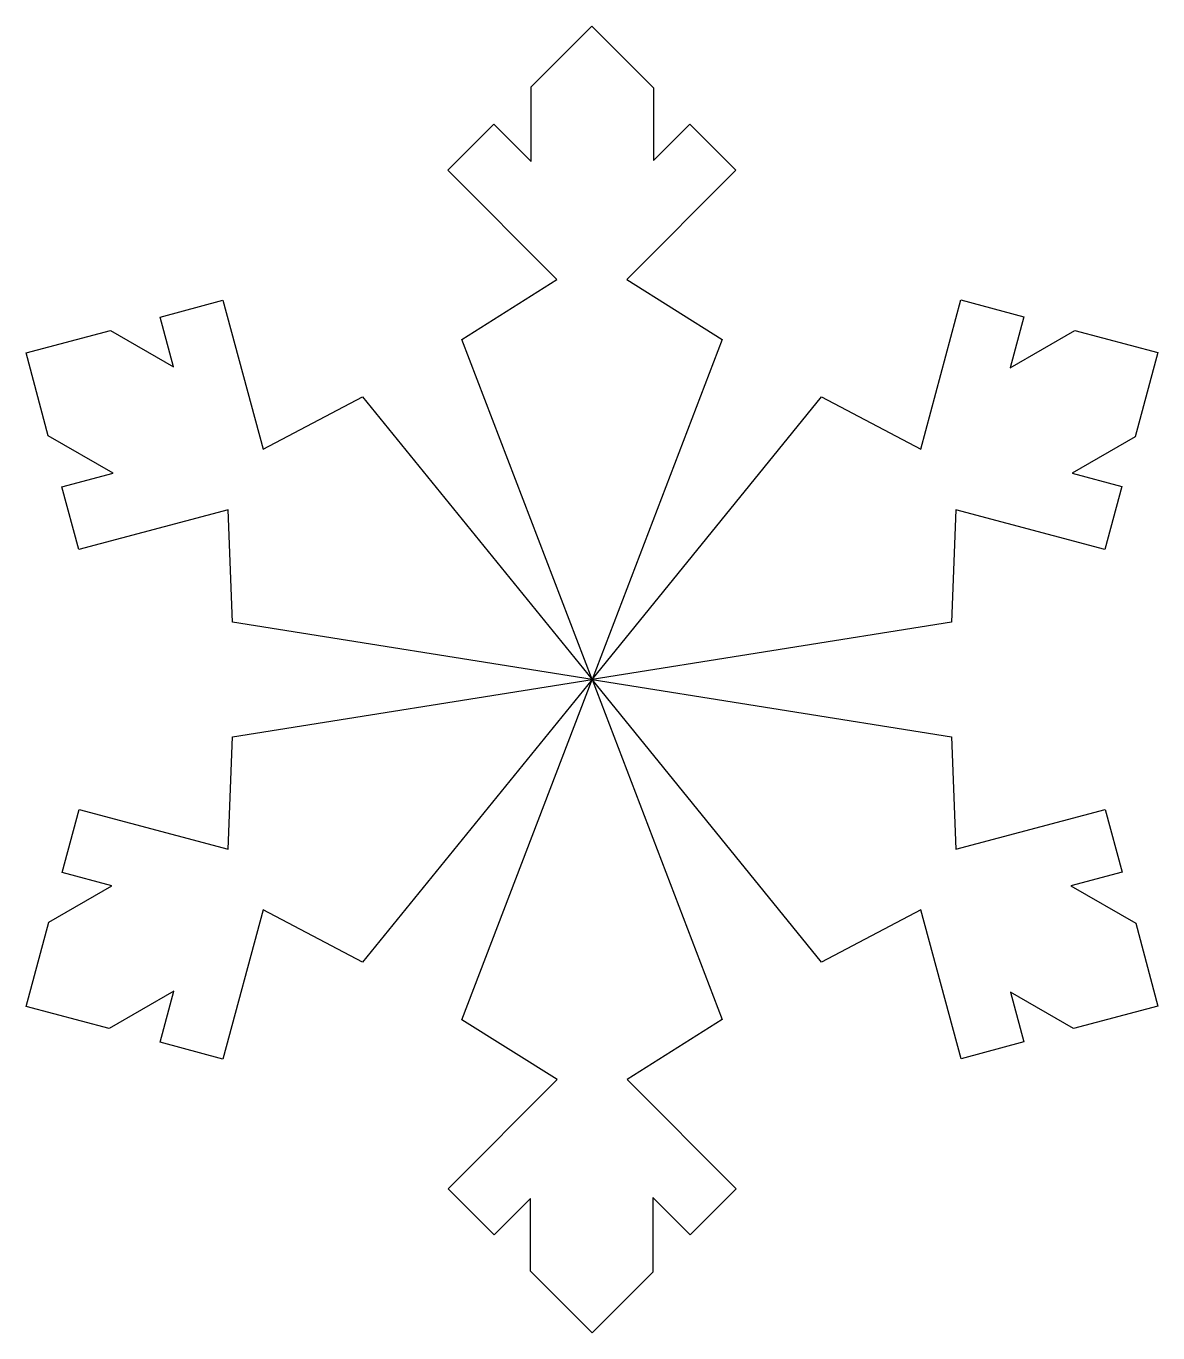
# Model space of a CAD drawing. Header units: centimetres. Extents: x -6.7 to 6.7, y -7.8 to 7.8.
import ezdxf

# ---------------------------------------------------------------- set-up
doc = ezdxf.new("R2010")
doc.units = ezdxf.units.CM
doc.header["$MEASUREMENT"] = 0
doc.layers.add('Camada 1', color=7, linetype='Continuous')

msp = doc.modelspace()

# ---------------------------------------------------------------- linework, layer by layer
at = {"layer": 'Camada 1'}
for points in [[(1.71521, 6.07223), (1.71521, 6.07223), (1.16668, 6.62103), (1.16668, 6.62103), (1.16668, 6.62103), (1.16668, 6.62103), (0.73313, 6.1878), (0.73313, 6.1878), (0.73313, 6.1878), (0.73313, 6.1878), (0.73313, 7.05428), (0.73313, 7.05428), (0.73313, 7.05428), (0.73313, 7.05428), (-0.00222, 7.78993), (-0.00222, 7.78993), (-0.00222, 7.78993), (-0.00222, 7.78993), (-0.72435, 7.06777), (-0.72435, 7.06777), (-0.72435, 7.06777), (-0.72435, 7.06777), (-0.72435, 6.17605), (-0.72435, 6.17605), (-0.72435, 6.17605), (-0.72435, 6.17605), (-1.17052, 6.6219), (-1.17052, 6.6219), (-1.17052, 6.6219), (-1.17052, 6.6219), (-1.71844, 6.0731), (-1.71844, 6.0731), (-1.71844, 6.0731), (-1.71844, 6.0731), (-0.41873, 4.7678), (-0.41873, 4.7678), (-0.41873, 4.7678), (-0.41873, 4.7678), (-1.55213, 4.05563), (-1.55213, 4.05563), (-1.55213, 4.05563), (-1.55213, 4.05563), (0.00013, -0.00015), (0.00013, -0.00015), (0.00013, -0.00015), (0.00013, -0.00015), (1.55152, 4.05563), (1.55152, 4.05563), (1.55152, 4.05563), (1.55152, 4.05563), (0.41608, 4.76958), (0.41608, 4.76958), (0.41608, 4.76958), (0.41608, 4.76958), (1.71521, 6.07223), (1.71521, 6.07223)], [(-4.40116, 4.52172), (-4.40116, 4.52172), (-5.15059, 4.32079), (-5.15059, 4.32079), (-5.15059, 4.32079), (-5.15059, 4.32079), (-4.99163, 3.72916), (-4.99163, 3.72916), (-4.99163, 3.72916), (-4.99163, 3.72916), (-5.74254, 4.16238), (-5.74254, 4.16238), (-5.74254, 4.16238), (-5.74254, 4.16238), (-6.74746, 3.89341), (-6.74746, 3.89341), (-6.74746, 3.89341), (-6.74746, 3.89341), (-6.48316, 2.90699), (-6.48316, 2.90699), (-6.48316, 2.90699), (-6.48316, 2.90699), (-5.71056, 2.46082), (-5.71056, 2.46082), (-5.71056, 2.46082), (-5.71056, 2.46082), (-6.31978, 2.29744), (-6.31978, 2.29744), (-6.31978, 2.29744), (-6.31978, 2.29744), (-6.11886, 1.54801), (-6.11886, 1.54801), (-6.11886, 1.54801), (-6.11886, 1.54801), (-4.33869, 2.02172), (-4.33869, 2.02172), (-4.33869, 2.02172), (-4.33869, 2.02172), (-4.28823, 0.6842), (-4.28823, 0.6842), (-4.28823, 0.6842), (-4.28823, 0.6842), (0.00013, -0.00015), (0.00013, -0.00015), (0.00013, -0.00015), (0.00013, -0.00015), (-2.73685, 3.37189), (-2.73685, 3.37189), (-2.73685, 3.37189), (-2.73685, 3.37189), (-3.92218, 2.74506), (-3.92218, 2.74506), (-3.92218, 2.74506), (-3.92218, 2.74506), (-4.40116, 4.52172), (-4.40116, 4.52172)], [(6.11651, 1.55037), (6.11651, 1.55037), (6.31743, 2.2998), (6.31743, 2.2998), (6.31743, 2.2998), (6.31743, 2.2998), (5.72521, 2.45849), (5.72521, 2.45849), (5.72521, 2.45849), (5.72521, 2.45849), (6.47584, 2.89172), (6.47584, 2.89172), (6.47584, 2.89172), (6.47584, 2.89172), (6.74539, 3.89693), (6.74539, 3.89693), (6.74539, 3.89693), (6.74539, 3.89693), (5.75897, 4.16122), (5.75897, 4.16122), (5.75897, 4.16122), (5.75897, 4.16122), (4.98663, 3.71479), (4.98663, 3.71479), (4.98663, 3.71479), (4.98663, 3.71479), (5.14943, 4.32431), (5.14943, 4.32431), (5.14943, 4.32431), (5.14943, 4.32431), (4.39997, 4.52553), (4.39997, 4.52553), (4.39997, 4.52553), (4.39997, 4.52553), (3.91983, 2.74652), (3.91983, 2.74652), (3.91983, 2.74652), (3.91983, 2.74652), (2.73656, 3.37189), (2.73656, 3.37189), (2.73656, 3.37189), (2.73656, 3.37189), (0.00013, -0.00015), (0.00013, -0.00015), (0.00013, -0.00015), (0.00013, -0.00015), (4.28823, 0.6842), (4.28823, 0.6842), (4.28823, 0.6842), (4.28823, 0.6842), (4.33837, 2.02408), (4.33837, 2.02408), (4.33837, 2.02408), (4.33837, 2.02408), (6.11651, 1.55037), (6.11651, 1.55037)], [(-6.11653, -1.55037), (-6.11653, -1.55037), (-6.31746, -2.2998), (-6.31746, -2.2998), (-6.31746, -2.2998), (-6.31746, -2.2998), (-5.7255, -2.4585), (-5.7255, -2.4585), (-5.7255, -2.4585), (-5.7255, -2.4585), (-6.47613, -2.89204), (-6.47613, -2.89204), (-6.47613, -2.89204), (-6.47613, -2.89204), (-6.74539, -3.89693), (-6.74539, -3.89693), (-6.74539, -3.89693), (-6.74539, -3.89693), (-5.75897, -4.16096), (-5.75897, -4.16096), (-5.75897, -4.16096), (-5.75897, -4.16096), (-4.98663, -3.71537), (-4.98663, -3.71537), (-4.98663, -3.71537), (-4.98663, -3.71537), (-5.15004, -4.32431), (-5.15004, -4.32431), (-5.15004, -4.32431), (-5.15004, -4.32431), (-4.40029, -4.52553), (-4.40029, -4.52553), (-4.40029, -4.52553), (-4.40029, -4.52553), (-3.92012, -2.74655), (-3.92012, -2.74655), (-3.92012, -2.74655), (-3.92012, -2.74655), (-2.73685, -3.37189), (-2.73685, -3.37189), (-2.73685, -3.37189), (-2.73685, -3.37189), (0.00013, -0.00015), (0.00013, -0.00015), (0.00013, -0.00015), (0.00013, -0.00015), (-4.28823, -0.68388), (-4.28823, -0.68388), (-4.28823, -0.68388), (-4.28823, -0.68388), (-4.33869, -2.02408), (-4.33869, -2.02408), (-4.33869, -2.02408), (-4.33869, -2.02408), (-6.11653, -1.55037), (-6.11653, -1.55037)], [(-1.71551, -6.07252), (-1.71551, -6.07252), (-1.167, -6.62103), (-1.167, -6.62103), (-1.167, -6.62103), (-1.167, -6.62103), (-0.73406, -6.1878), (-0.73406, -6.1878), (-0.73406, -6.1878), (-0.73406, -6.1878), (-0.73406, -7.05428), (-0.73406, -7.05428), (-0.73406, -7.05428), (-0.73406, -7.05428), (0.0019, -7.78993), (0.0019, -7.78993), (0.0019, -7.78993), (0.0019, -7.78993), (0.72377, -7.06807), (0.72377, -7.06807), (0.72377, -7.06807), (0.72377, -7.06807), (0.72377, -6.17608), (0.72377, -6.17608), (0.72377, -6.17608), (0.72377, -6.17608), (1.16991, -6.6219), (1.16991, -6.6219), (1.16991, -6.6219), (1.16991, -6.6219), (1.71871, -6.07368), (1.71871, -6.07368), (1.71871, -6.07368), (1.71871, -6.07368), (0.41841, -4.76812), (0.41841, -4.76812), (0.41841, -4.76812), (0.41841, -4.76812), (1.55152, -4.05563), (1.55152, -4.05563), (1.55152, -4.05563), (1.55152, -4.05563), (0.00013, -0.00015), (0.00013, -0.00015), (0.00013, -0.00015), (0.00013, -0.00015), (-1.55213, -4.05592), (-1.55213, -4.05592), (-1.55213, -4.05592), (-1.55213, -4.05592), (-0.41608, -4.76958), (-0.41608, -4.76958), (-0.41608, -4.76958), (-0.41608, -4.76958), (-1.71551, -6.07252), (-1.71551, -6.07252)], [(4.40058, -4.52172), (4.40058, -4.52172), (5.15033, -4.32108), (5.15033, -4.32108), (5.15033, -4.32108), (5.15033, -4.32108), (4.99189, -3.72945), (4.99189, -3.72945), (4.99189, -3.72945), (4.99189, -3.72945), (5.74193, -4.1627), (5.74193, -4.1627), (5.74193, -4.1627), (5.74193, -4.1627), (6.74746, -3.89312), (6.74746, -3.89312), (6.74746, -3.89312), (6.74746, -3.89312), (6.48316, -2.90667), (6.48316, -2.90667), (6.48316, -2.90667), (6.48316, -2.90667), (5.71055, -2.46111), (5.71055, -2.46111), (5.71055, -2.46111), (5.71055, -2.46111), (6.31978, -2.29744), (6.31978, -2.29744), (6.31978, -2.29744), (6.31978, -2.29744), (6.11886, -1.5483), (6.11886, -1.5483), (6.11886, -1.5483), (6.11886, -1.5483), (4.33837, -2.02143), (4.33837, -2.02143), (4.33837, -2.02143), (4.33837, -2.02143), (4.28823, -0.68388), (4.28823, -0.68388), (4.28823, -0.68388), (4.28823, -0.68388), (0.00013, -0.00015), (0.00013, -0.00015), (0.00013, -0.00015), (0.00013, -0.00015), (2.73656, -3.37189), (2.73656, -3.37189), (2.73656, -3.37189), (2.73656, -3.37189), (3.92187, -2.74536), (3.92187, -2.74536), (3.92187, -2.74536), (3.92187, -2.74536), (4.40058, -4.52172), (4.40058, -4.52172)]]:
    msp.add_open_spline(points, degree=3, knots=[0, 0, 0, 0, 0.06666667, 0.06666667, 0.06666667, 0.06666667, 0.13333333, 0.13333333, 0.13333333, 0.13333333, 0.2, 0.2, 0.2, 0.2, 0.26666667, 0.26666667, 0.26666667, 0.26666667, 0.33333333, 0.33333333, 0.33333333, 0.33333333, 0.4, 0.4, 0.4, 0.4, 0.46666667, 0.46666667, 0.46666667, 0.46666667, 0.53333333, 0.53333333, 0.53333333, 0.53333333, 0.6, 0.6, 0.6, 0.6, 0.66666667, 0.66666667, 0.66666667, 0.66666667, 0.73333333, 0.73333333, 0.73333333, 0.73333333, 0.8, 0.8, 0.8, 0.8, 0.86666667, 0.86666667, 0.86666667, 0.86666667, 1, 1, 1, 1], dxfattribs=at)

doc.saveas('drawing.dxf')
